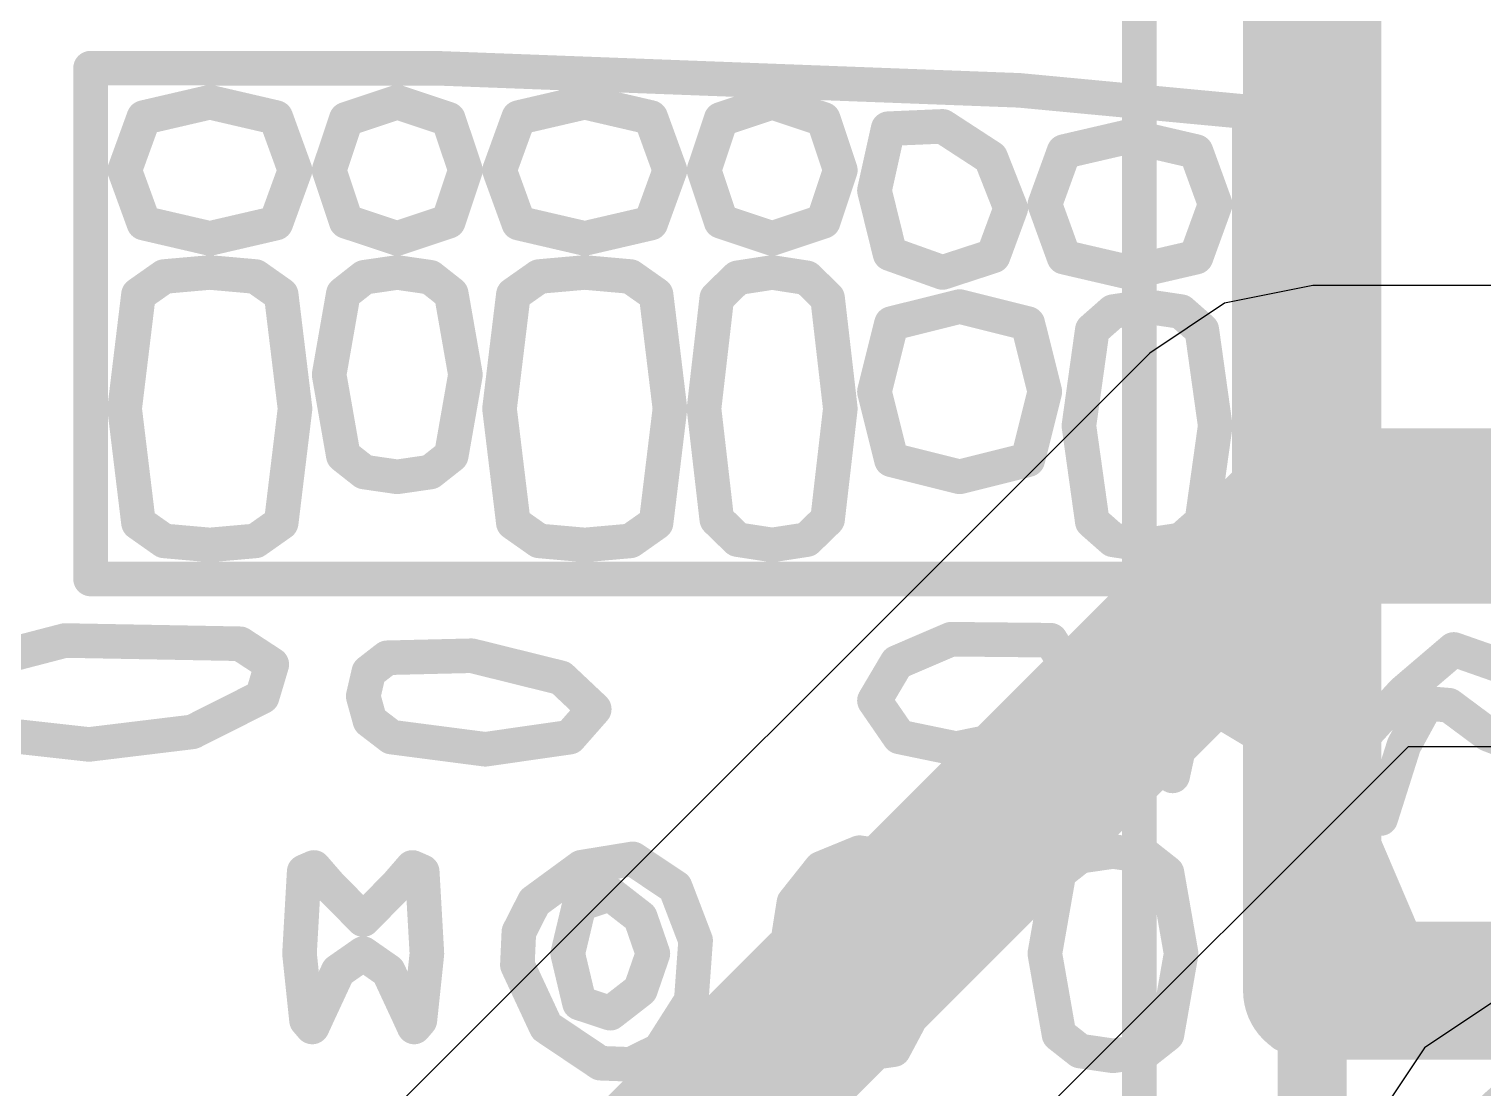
# Model space of a CAD drawing. Header units: inches. Extents: x 1.37 to 4.6, y 1.74 to 5.29.
# Drawn here: x 2.9546 to 3.0374, y 2.8676 to 2.928 of the extents above; entities that cross this region are included whole.
import ezdxf

# ---------------------------------------------------------------- set-up
doc = ezdxf.new("R2010")
doc.units = ezdxf.units.IN
doc.header["$MEASUREMENT"] = 0
for name, color, linetype in [('BottomOverlay', 54, 'Continuous'), ('Mechanical13', 56, 'Continuous'), ('Mechanical15', 56, 'Continuous'), ('TopLayer', 1, 'Continuous'), ('TopOverlay', 2, 'Continuous'), ('TopSolder', 216, 'Continuous')]:
    doc.layers.add(name, color=color, linetype=linetype)

# ---------------------------------------------------------------- blocks, each defined once
blk = doc.blocks.new('SOP_16_20')
at = {"layer": 'TopSolder'}
h = blk.add_hatch(color=216, dxfattribs=at)
edge = h.paths.add_edge_path()
edge.add_arc((0.134843, -0.175), 0.014827, 270, 450)
edge.add_line((0.134843, -0.160173), (0.077756, -0.160173))
edge.add_arc((0.077756, -0.175), 0.014827, 90, 270)
edge.add_line((0.077756, -0.189827), (0.134843, -0.189827))
at = {"layer": 'Mechanical13', "const_width": 0.003937}
blk.add_lwpolyline([(0.076772, -0.194882), (-0.076772, -0.194882)], dxfattribs=at)
at = {"layer": 'Mechanical15', "const_width": 0.001969}
blk.add_lwpolyline([(0.15, -0.204724), (-0.15, -0.204724)], dxfattribs=at)
at = {"layer": 'TopOverlay', "const_width": 0.007874}
for points in [[(0.061024, -0.194882), (0.061024, 0.194882)], [(0.061024, -0.194882), (-0.061024, -0.194882)]]:
    blk.add_lwpolyline(points, dxfattribs=at)
at = {"layer": 'TopOverlay', "const_width": 0.003937}
blk.add_lwpolyline([(0.059055, -0.194882, 1), (0.062992, -0.194882, 1)], format="xyb", close=True, dxfattribs=at)
blk.add_lwpolyline([(0.059055, -0.194882, 1), (0.062992, -0.194882, 1)], format="xyb", close=True, dxfattribs=at)

msp = doc.modelspace()

# ---------------------------------------------------------------- linework, layer by layer
at = {"layer": 'BottomOverlay', "const_width": 0.001969}
for points in [[(2.958127, 2.925743), (2.978015, 2.92573)], [(2.958127, 2.911191), (2.958127, 2.925743)], [(2.978015, 2.92573), (3.011, 2.924478)], [(3.011, 2.924478), (3.024096, 2.923242)], [(2.961159, 2.92293), (2.964918, 2.923803)], [(2.964918, 2.923803), (2.968677, 2.92293)], [(2.972679, 2.922833), (2.975589, 2.923803)], [(2.975589, 2.923803), (2.978499, 2.922833)], [(2.982502, 2.92293), (2.986261, 2.923803)], [(2.986261, 2.923803), (2.99002, 2.92293)], [(2.994022, 2.922833), (2.996932, 2.923803)], [(2.996932, 2.923803), (2.999843, 2.922833)], [(2.960067, 2.919923), (2.961159, 2.92293)], [(2.968677, 2.92293), (2.969768, 2.919923)], [(2.971709, 2.919923), (2.972679, 2.922833)], [(2.978499, 2.922833), (2.97947, 2.919923)], [(2.98141, 2.919923), (2.982502, 2.92293)], [(2.99002, 2.92293), (2.991112, 2.919923)], [(2.993052, 2.919923), (2.994022, 2.922833)], [(2.999843, 2.922833), (3.000813, 2.919923)], [(3.024096, 2.90994), (3.024096, 2.923242)], [(3.002753, 2.91877), (3.003536, 2.922293)], [(3.003536, 2.922293), (3.006634, 2.922426)], [(3.006634, 2.922426), (3.00938, 2.920638)], [(3.013546, 2.92099), (3.017305, 2.921863)], [(3.017305, 2.921863), (3.021064, 2.92099)], [(3.012455, 2.917982), (3.013546, 2.92099)], [(3.021064, 2.92099), (3.022156, 2.917982)], [(3.00938, 2.920638), (3.010514, 2.917755)], [(2.960067, 2.919923), (2.961159, 2.916915)], [(2.968677, 2.916915), (2.969768, 2.919923)], [(2.971709, 2.919923), (2.972679, 2.917012)], [(2.978499, 2.917012), (2.97947, 2.919923)], [(2.98141, 2.919923), (2.982502, 2.916915)], [(2.99002, 2.916915), (2.991112, 2.919923)], [(2.993052, 2.919923), (2.994022, 2.917012)], [(2.999843, 2.917012), (3.000813, 2.919923)], [(3.002753, 2.91877), (3.003641, 2.91517)], [(3.009514, 2.915044), (3.010514, 2.917755)], [(3.012455, 2.917982), (3.013546, 2.914975)], [(3.021064, 2.914975), (3.022156, 2.917982)], [(2.961159, 2.916915), (2.964918, 2.916042)], [(2.964918, 2.916042), (2.968677, 2.916915)], [(2.972679, 2.917012), (2.975589, 2.916042)], [(2.975589, 2.916042), (2.978499, 2.917012)], [(2.982502, 2.916915), (2.986261, 2.916042)], [(2.986261, 2.916042), (2.99002, 2.916915)], [(2.994022, 2.917012), (2.996932, 2.916042)], [(2.996932, 2.916042), (2.999843, 2.917012)], [(3.003641, 2.91517), (3.006634, 2.914102)], [(3.006634, 2.914102), (3.009514, 2.915044)], [(3.013546, 2.914975), (3.017305, 2.914102)], [(3.017305, 2.914102), (3.021064, 2.914975)], [(2.960855, 2.912841), (2.962318, 2.913871)], [(2.962318, 2.913871), (2.964918, 2.914102)], [(2.964918, 2.914102), (2.967518, 2.913871)], [(2.967518, 2.913871), (2.96898, 2.912841)], [(2.972517, 2.912889), (2.973709, 2.913829)], [(2.973709, 2.913829), (2.975589, 2.914102)], [(2.975589, 2.914102), (2.977469, 2.913829)], [(2.977469, 2.913829), (2.978662, 2.912889)], [(2.982198, 2.912841), (2.983661, 2.913871)], [(2.983661, 2.913871), (2.986261, 2.914102)], [(2.986261, 2.914102), (2.988861, 2.913871)], [(2.988861, 2.913871), (2.990323, 2.912841)], [(2.993779, 2.912646), (2.994962, 2.913798)], [(2.994962, 2.913798), (2.996932, 2.914102)], [(2.996932, 2.914102), (2.998903, 2.913798)], [(2.998903, 2.913798), (3.000086, 2.912646)], [(2.960067, 2.906341), (2.960855, 2.912841)], [(2.96898, 2.912841), (2.969768, 2.906341)], [(2.971709, 2.908281), (2.972517, 2.912889)], [(2.978662, 2.912889), (2.97947, 2.908281)], [(2.98141, 2.906341), (2.982198, 2.912841)], [(2.990323, 2.912841), (2.991112, 2.906341)], [(2.993052, 2.906341), (2.993779, 2.912646)], [(3.000086, 2.912646), (3.000813, 2.906341)], [(3.003723, 2.911191), (3.007604, 2.912161)], [(3.007604, 2.912161), (3.011484, 2.911191)], [(3.015157, 2.910827), (3.016344, 2.911873)], [(3.016344, 2.911873), (3.018276, 2.912161)], [(3.018276, 2.912161), (3.020207, 2.911873)], [(3.020207, 2.911873), (3.021394, 2.910827)], [(2.958127, 2.896639), (2.958127, 2.911191)], [(3.002753, 2.907311), (3.003723, 2.911191)], [(3.011484, 2.911191), (3.012455, 2.907311)], [(3.014395, 2.90537), (3.015157, 2.910827)], [(3.021394, 2.910827), (3.022156, 2.90537)], [(3.024096, 2.896639), (3.024096, 2.90994)], [(2.971709, 2.908281), (2.972517, 2.903673)], [(2.978662, 2.903673), (2.97947, 2.908281)], [(3.002753, 2.907311), (3.003723, 2.90343)], [(3.011484, 2.90343), (3.012455, 2.907311)], [(2.960067, 2.906341), (2.960855, 2.899841)], [(2.96898, 2.899841), (2.969768, 2.906341)], [(2.98141, 2.906341), (2.982198, 2.899841)], [(2.990323, 2.899841), (2.991112, 2.906341)], [(2.993052, 2.906341), (2.993779, 2.900035)], [(3.000086, 2.900035), (3.000813, 2.906341)], [(3.014395, 2.90537), (3.015157, 2.899914)], [(3.021394, 2.899914), (3.022156, 2.90537)], [(2.972517, 2.903673), (2.973709, 2.902733)], [(2.977469, 2.902733), (2.978662, 2.903673)], [(3.003723, 2.90343), (3.007604, 2.90246)], [(3.007604, 2.90246), (3.011484, 2.90343)], [(2.973709, 2.902733), (2.975589, 2.90246)], [(2.975589, 2.90246), (2.977469, 2.902733)], [(2.960855, 2.899841), (2.962318, 2.89881)], [(2.967518, 2.89881), (2.96898, 2.899841)], [(2.982198, 2.899841), (2.983661, 2.89881)], [(2.988861, 2.89881), (2.990323, 2.899841)], [(2.993779, 2.900035), (2.994962, 2.898883)], [(2.998903, 2.898883), (3.000086, 2.900035)], [(3.015157, 2.899914), (3.016344, 2.898868)], [(3.020207, 2.898868), (3.021394, 2.899914)], [(2.962318, 2.89881), (2.964918, 2.898579)], [(2.964918, 2.898579), (2.967518, 2.89881)], [(2.983661, 2.89881), (2.986261, 2.898579)], [(2.986261, 2.898579), (2.988861, 2.89881)], [(2.994962, 2.898883), (2.996932, 2.898579)], [(2.996932, 2.898579), (2.998903, 2.898883)], [(3.016344, 2.898868), (3.018276, 2.898579)], [(3.018276, 2.898579), (3.020207, 2.898868)], [(2.958127, 2.896639), (2.991112, 2.896639)], [(2.991112, 2.896639), (3.024096, 2.896639)], [(2.952063, 2.891934), (2.956672, 2.893135)], [(2.956672, 2.893135), (2.96664, 2.89295)], [(2.96664, 2.89295), (2.968446, 2.891769)], [(3.004036, 2.891885), (3.007119, 2.893209)], [(3.007119, 2.893209), (3.012781, 2.893152)], [(3.012781, 2.893152), (3.013563, 2.891916)], [(3.019954, 2.892101), (3.024096, 2.893079)], [(3.024096, 2.893079), (3.027975, 2.89276)], [(3.027975, 2.89276), (3.029587, 2.890176)], [(2.973968, 2.89134), (2.975014, 2.892152)], [(2.975014, 2.892152), (2.979831, 2.892268)], [(2.979831, 2.892268), (2.984912, 2.891008)], [(3.002753, 2.889712), (3.004036, 2.891885)], [(3.013132, 2.889786), (3.013563, 2.891916)], [(3.01744, 2.890584), (3.019954, 2.892101)], [(3.032865, 2.890176), (3.035738, 2.892628)], [(3.035738, 2.892628), (3.039411, 2.891342)], [(2.967896, 2.88993), (2.968446, 2.891769)], [(2.973649, 2.889957), (2.973968, 2.89134)], [(2.984912, 2.891008), (2.986803, 2.889224)], [(3.016702, 2.888682), (3.01744, 2.890584)], [(3.029587, 2.890176), (3.030501, 2.887592)], [(3.030501, 2.887592), (3.032865, 2.890176)], [(2.963928, 2.88793), (2.967896, 2.88993)], [(2.973649, 2.889957), (2.974033, 2.88857)], [(3.002753, 2.889712), (3.004175, 2.887644)], [(3.010911, 2.887692), (3.013132, 2.889786)], [(3.020216, 2.887652), (3.020372, 2.889402)], [(3.020372, 2.889402), (3.021105, 2.889912)], [(3.021105, 2.889912), (3.025895, 2.887039)], [(3.032899, 2.887163), (3.034199, 2.889553)], [(3.034199, 2.889553), (3.035464, 2.889448)], [(3.035464, 2.889448), (3.037696, 2.887789)], [(2.974033, 2.88857), (2.975252, 2.887634)], [(2.9854, 2.887628), (2.986803, 2.889224)], [(3.016702, 2.888682), (3.017887, 2.88655)], [(2.952695, 2.887808), (2.958038, 2.887214)], [(2.958038, 2.887214), (2.963928, 2.88793)], [(3.00741, 2.886975), (3.010911, 2.887692)], [(3.037696, 2.887789), (3.041051, 2.886498)], [(2.975252, 2.887634), (2.980601, 2.886938)], [(2.980601, 2.886938), (2.9854, 2.887628)], [(3.004175, 2.887644), (3.00741, 2.886975)], [(3.019731, 2.885421), (3.020216, 2.887652)], [(3.025895, 2.887039), (3.031576, 2.882993)], [(3.031576, 2.882993), (3.032899, 2.887163)], [(3.017887, 2.88655), (3.019731, 2.885421)], [(3.028216, 2.876625), (3.030393, 2.882087)], [(3.030393, 2.882087), (3.032876, 2.876266)], [(2.999713, 2.880152), (3.001898, 2.881048)], [(3.001898, 2.881048), (3.003849, 2.880767)], [(3.014455, 2.880844), (3.016335, 2.881117)], [(3.016335, 2.881117), (3.018215, 2.880844)], [(2.983389, 2.878253), (2.986073, 2.88022)], [(2.986073, 2.88022), (2.988993, 2.880696)], [(2.988993, 2.880696), (2.991415, 2.879078)], [(3.003849, 2.880767), (3.004694, 2.879177)], [(3.013263, 2.879904), (3.014455, 2.880844)], [(3.018215, 2.880844), (3.019408, 2.879904)], [(2.970023, 2.875296), (2.970289, 2.879965)], [(2.970289, 2.879965), (2.970845, 2.880207)], [(2.970845, 2.880207), (2.971738, 2.879177)], [(2.97556, 2.879177), (2.976453, 2.880207)], [(2.976453, 2.880207), (2.977009, 2.879965)], [(2.977009, 2.879965), (2.977276, 2.875296)], [(2.99817, 2.878207), (2.999713, 2.880152)], [(3.012455, 2.875296), (3.013263, 2.879904)], [(3.019408, 2.879904), (3.020216, 2.875296)], [(2.971738, 2.879177), (2.973649, 2.877237)], [(2.973649, 2.877237), (2.97556, 2.879177)], [(2.985962, 2.878112), (2.987716, 2.878692)], [(2.987716, 2.878692), (2.989429, 2.87736)], [(2.991415, 2.879078), (2.992574, 2.876047)], [(3.003982, 2.877948), (3.004694, 2.879177)], [(2.982511, 2.876526), (2.983389, 2.878253)], [(2.985291, 2.875296), (2.985962, 2.878112)], [(2.997711, 2.875296), (2.99817, 2.878207)], [(3.002268, 2.877721), (3.003982, 2.877948)], [(2.989429, 2.87736), (2.990142, 2.875296)], [(2.999843, 2.875296), (3.000556, 2.877209)], [(3.000556, 2.877209), (3.002268, 2.877721)], [(2.982426, 2.874649), (2.982511, 2.876526)], [(3.026037, 2.870713), (3.028216, 2.876625)], [(3.032876, 2.876266), (3.034335, 2.871267)], [(2.970023, 2.875296), (2.970422, 2.871497)], [(2.972219, 2.874298), (2.973649, 2.875296)], [(2.973649, 2.875296), (2.975079, 2.874298)], [(2.976876, 2.871497), (2.977276, 2.875296)], [(2.985291, 2.875296), (2.985962, 2.87248)], [(2.989429, 2.873232), (2.990142, 2.875296)], [(2.992326, 2.872616), (2.992574, 2.876047)], [(2.997711, 2.875296), (2.99817, 2.872386)], [(2.999843, 2.875296), (3.000556, 2.873383)], [(3.012455, 2.875296), (3.013263, 2.870688)], [(3.019408, 2.870688), (3.020216, 2.875296)], [(2.982426, 2.874649), (2.984065, 2.871127)], [(2.971105, 2.871901), (2.972219, 2.874298)], [(2.975079, 2.874298), (2.976193, 2.871901)], [(2.987716, 2.871901), (2.989429, 2.873232)], [(3.000556, 2.873383), (3.002268, 2.872871)], [(3.002268, 2.872871), (3.003982, 2.872643)], [(2.985962, 2.87248), (2.987716, 2.871901)], [(2.99053, 2.869797), (2.992326, 2.872616)], [(2.99817, 2.872386), (2.999713, 2.870441)], [(3.003982, 2.872643), (3.004694, 2.871415)], [(2.970422, 2.871497), (2.970746, 2.871118)], [(2.970746, 2.871118), (2.971105, 2.871901)], [(2.976193, 2.871901), (2.976552, 2.871118)], [(2.976552, 2.871118), (2.976876, 2.871497)], [(2.984065, 2.871127), (2.987151, 2.869054)], [(3.003849, 2.869826), (3.004694, 2.871415)], [(3.03324, 2.870537), (3.034335, 2.871267)], [(2.999713, 2.870441), (3.001898, 2.869544)], [(3.013263, 2.870688), (3.014455, 2.869748)], [(3.018215, 2.869748), (3.019408, 2.870688)], [(3.026037, 2.870713), (3.030697, 2.870356)], [(3.030697, 2.870356), (3.03324, 2.870537)], [(2.988876, 2.868988), (2.99053, 2.869797)], [(3.001898, 2.869544), (3.003849, 2.869826)], [(3.014455, 2.869748), (3.016335, 2.869475)], [(3.016335, 2.869475), (3.018215, 2.869748)], [(2.987151, 2.869054), (2.988876, 2.868988)]]:
    msp.add_lwpolyline(points, dxfattribs=at)
at = {"layer": 'BottomOverlay', "const_width": 0.000984}
for points in [[(2.957635, 2.925743, 1), (2.958619, 2.925743, 1)], [(2.957635, 2.925743, 1), (2.958619, 2.925743, 1)], [(2.977523, 2.92573, 1), (2.978507, 2.92573, 1)], [(2.977523, 2.92573, 1), (2.978507, 2.92573, 1)], [(3.010507, 2.924478, 1), (3.011492, 2.924478, 1)], [(3.010507, 2.924478, 1), (3.011492, 2.924478, 1)], [(2.964426, 2.923803, 1), (2.96541, 2.923803, 1)], [(2.964426, 2.923803, 1), (2.96541, 2.923803, 1)], [(2.975097, 2.923803, 1), (2.976081, 2.923803, 1)], [(2.975097, 2.923803, 1), (2.976081, 2.923803, 1)], [(2.985769, 2.923803, 1), (2.986753, 2.923803, 1)], [(2.985769, 2.923803, 1), (2.986753, 2.923803, 1)], [(2.99644, 2.923803, 1), (2.997425, 2.923803, 1)], [(2.99644, 2.923803, 1), (2.997425, 2.923803, 1)], [(2.960667, 2.92293, 1), (2.961651, 2.92293, 1)], [(2.960667, 2.92293, 1), (2.961651, 2.92293, 1)], [(2.968185, 2.92293, 1), (2.969169, 2.92293, 1)], [(2.968185, 2.92293, 1), (2.969169, 2.92293, 1)], [(2.972187, 2.922833, 1), (2.973171, 2.922833, 1)], [(2.972187, 2.922833, 1), (2.973171, 2.922833, 1)], [(2.978007, 2.922833, 1), (2.978992, 2.922833, 1)], [(2.978007, 2.922833, 1), (2.978992, 2.922833, 1)], [(2.98201, 2.92293, 1), (2.982994, 2.92293, 1)], [(2.98201, 2.92293, 1), (2.982994, 2.92293, 1)], [(2.989528, 2.92293, 1), (2.990512, 2.92293, 1)], [(2.989528, 2.92293, 1), (2.990512, 2.92293, 1)], [(2.99353, 2.922833, 1), (2.994514, 2.922833, 1)], [(2.99353, 2.922833, 1), (2.994514, 2.922833, 1)], [(2.99935, 2.922833, 1), (3.000335, 2.922833, 1)], [(2.99935, 2.922833, 1), (3.000335, 2.922833, 1)], [(3.023604, 2.923242, 1), (3.024588, 2.923242, 1)], [(3.023604, 2.923242, 1), (3.024588, 2.923242, 1)], [(3.003044, 2.922293, 1), (3.004028, 2.922293, 1)], [(3.003044, 2.922293, 1), (3.004028, 2.922293, 1)], [(3.006142, 2.922426, 1), (3.007126, 2.922426, 1)], [(3.006142, 2.922426, 1), (3.007126, 2.922426, 1)], [(3.016813, 2.921863, 1), (3.017797, 2.921863, 1)], [(3.016813, 2.921863, 1), (3.017797, 2.921863, 1)], [(3.013054, 2.92099, 1), (3.014038, 2.92099, 1)], [(3.013054, 2.92099, 1), (3.014038, 2.92099, 1)], [(3.020572, 2.92099, 1), (3.021556, 2.92099, 1)], [(3.020572, 2.92099, 1), (3.021556, 2.92099, 1)], [(3.008888, 2.920638, 1), (3.009872, 2.920638, 1)], [(3.008888, 2.920638, 1), (3.009872, 2.920638, 1)], [(2.959575, 2.919923, 1), (2.960559, 2.919923, 1)], [(2.959575, 2.919923, 1), (2.960559, 2.919923, 1)], [(2.969276, 2.919923, 1), (2.970261, 2.919923, 1)], [(2.969276, 2.919923, 1), (2.970261, 2.919923, 1)], [(2.971217, 2.919923, 1), (2.972201, 2.919923, 1)], [(2.971217, 2.919923, 1), (2.972201, 2.919923, 1)], [(2.978978, 2.919923, 1), (2.979962, 2.919923, 1)], [(2.978978, 2.919923, 1), (2.979962, 2.919923, 1)], [(2.980918, 2.919923, 1), (2.981902, 2.919923, 1)], [(2.980918, 2.919923, 1), (2.981902, 2.919923, 1)], [(2.99062, 2.919923, 1), (2.991604, 2.919923, 1)], [(2.99062, 2.919923, 1), (2.991604, 2.919923, 1)], [(2.99256, 2.919923, 1), (2.993544, 2.919923, 1)], [(2.99256, 2.919923, 1), (2.993544, 2.919923, 1)], [(3.000321, 2.919923, 1), (3.001305, 2.919923, 1)], [(3.000321, 2.919923, 1), (3.001305, 2.919923, 1)], [(3.002261, 2.91877, 1), (3.003245, 2.91877, 1)], [(3.002261, 2.91877, 1), (3.003245, 2.91877, 1)], [(3.010022, 2.917755, 1), (3.011007, 2.917755, 1)], [(3.010022, 2.917755, 1), (3.011007, 2.917755, 1)], [(3.011963, 2.917982, 1), (3.012947, 2.917982, 1)], [(3.011963, 2.917982, 1), (3.012947, 2.917982, 1)], [(3.021664, 2.917982, 1), (3.022648, 2.917982, 1)], [(3.021664, 2.917982, 1), (3.022648, 2.917982, 1)], [(2.960667, 2.916915, 1), (2.961651, 2.916915, 1)], [(2.960667, 2.916915, 1), (2.961651, 2.916915, 1)], [(2.968185, 2.916915, 1), (2.969169, 2.916915, 1)], [(2.968185, 2.916915, 1), (2.969169, 2.916915, 1)], [(2.972187, 2.917012, 1), (2.973171, 2.917012, 1)], [(2.972187, 2.917012, 1), (2.973171, 2.917012, 1)], [(2.978007, 2.917012, 1), (2.978992, 2.917012, 1)], [(2.978007, 2.917012, 1), (2.978992, 2.917012, 1)], [(2.98201, 2.916915, 1), (2.982994, 2.916915, 1)], [(2.98201, 2.916915, 1), (2.982994, 2.916915, 1)], [(2.989528, 2.916915, 1), (2.990512, 2.916915, 1)], [(2.989528, 2.916915, 1), (2.990512, 2.916915, 1)], [(2.99353, 2.917012, 1), (2.994514, 2.917012, 1)], [(2.99353, 2.917012, 1), (2.994514, 2.917012, 1)], [(2.99935, 2.917012, 1), (3.000335, 2.917012, 1)], [(2.99935, 2.917012, 1), (3.000335, 2.917012, 1)], [(2.964426, 2.916042, 1), (2.96541, 2.916042, 1)], [(2.964426, 2.916042, 1), (2.96541, 2.916042, 1)], [(2.975097, 2.916042, 1), (2.976081, 2.916042, 1)], [(2.975097, 2.916042, 1), (2.976081, 2.916042, 1)], [(2.985769, 2.916042, 1), (2.986753, 2.916042, 1)], [(2.985769, 2.916042, 1), (2.986753, 2.916042, 1)], [(2.99644, 2.916042, 1), (2.997425, 2.916042, 1)], [(2.99644, 2.916042, 1), (2.997425, 2.916042, 1)], [(3.003149, 2.91517, 1), (3.004134, 2.91517, 1)], [(3.003149, 2.91517, 1), (3.004134, 2.91517, 1)], [(3.009022, 2.915044, 1), (3.010006, 2.915044, 1)], [(3.009022, 2.915044, 1), (3.010006, 2.915044, 1)], [(3.013054, 2.914975, 1), (3.014038, 2.914975, 1)], [(3.013054, 2.914975, 1), (3.014038, 2.914975, 1)], [(3.020572, 2.914975, 1), (3.021556, 2.914975, 1)], [(3.020572, 2.914975, 1), (3.021556, 2.914975, 1)], [(2.961826, 2.913871, 1), (2.96281, 2.913871, 1)], [(2.961826, 2.913871, 1), (2.96281, 2.913871, 1)], [(2.964426, 2.914102, 1), (2.96541, 2.914102, 1)], [(2.964426, 2.914102, 1), (2.96541, 2.914102, 1)], [(2.967025, 2.913871, 1), (2.96801, 2.913871, 1)], [(2.967025, 2.913871, 1), (2.96801, 2.913871, 1)], [(2.973217, 2.913829, 1), (2.974201, 2.913829, 1)], [(2.973217, 2.913829, 1), (2.974201, 2.913829, 1)], [(2.975097, 2.914102, 1), (2.976081, 2.914102, 1)], [(2.975097, 2.914102, 1), (2.976081, 2.914102, 1)], [(2.976977, 2.913829, 1), (2.977962, 2.913829, 1)], [(2.976977, 2.913829, 1), (2.977962, 2.913829, 1)], [(2.983169, 2.913871, 1), (2.984153, 2.913871, 1)], [(2.983169, 2.913871, 1), (2.984153, 2.913871, 1)], [(2.985769, 2.914102, 1), (2.986753, 2.914102, 1)], [(2.985769, 2.914102, 1), (2.986753, 2.914102, 1)], [(2.988368, 2.913871, 1), (2.989353, 2.913871, 1)], [(2.988368, 2.913871, 1), (2.989353, 2.913871, 1)], [(2.99447, 2.913798, 1), (2.995454, 2.913798, 1)], [(2.99447, 2.913798, 1), (2.995454, 2.913798, 1)], [(2.99644, 2.914102, 1), (2.997425, 2.914102, 1)], [(2.99644, 2.914102, 1), (2.997425, 2.914102, 1)], [(2.998411, 2.913798, 1), (2.999395, 2.913798, 1)], [(2.998411, 2.913798, 1), (2.999395, 2.913798, 1)], [(3.006142, 2.914102, 1), (3.007126, 2.914102, 1)], [(3.006142, 2.914102, 1), (3.007126, 2.914102, 1)], [(3.016813, 2.914102, 1), (3.017797, 2.914102, 1)], [(3.016813, 2.914102, 1), (3.017797, 2.914102, 1)], [(2.960363, 2.912841, 1), (2.961348, 2.912841, 1)], [(2.960363, 2.912841, 1), (2.961348, 2.912841, 1)], [(2.968488, 2.912841, 1), (2.969472, 2.912841, 1)], [(2.968488, 2.912841, 1), (2.969472, 2.912841, 1)], [(2.972025, 2.912889, 1), (2.973009, 2.912889, 1)], [(2.972025, 2.912889, 1), (2.973009, 2.912889, 1)], [(2.97817, 2.912889, 1), (2.979154, 2.912889, 1)], [(2.97817, 2.912889, 1), (2.979154, 2.912889, 1)], [(2.981706, 2.912841, 1), (2.98269, 2.912841, 1)], [(2.981706, 2.912841, 1), (2.98269, 2.912841, 1)], [(2.989831, 2.912841, 1), (2.990816, 2.912841, 1)], [(2.989831, 2.912841, 1), (2.990816, 2.912841, 1)], [(2.993287, 2.912646, 1), (2.994271, 2.912646, 1)], [(2.993287, 2.912646, 1), (2.994271, 2.912646, 1)], [(2.999594, 2.912646, 1), (3.000578, 2.912646, 1)], [(2.999594, 2.912646, 1), (3.000578, 2.912646, 1)], [(3.007112, 2.912161, 1), (3.008096, 2.912161, 1)], [(3.007112, 2.912161, 1), (3.008096, 2.912161, 1)], [(3.015852, 2.911873, 1), (3.016836, 2.911873, 1)], [(3.015852, 2.911873, 1), (3.016836, 2.911873, 1)], [(3.017783, 2.912161, 1), (3.018768, 2.912161, 1)], [(3.017783, 2.912161, 1), (3.018768, 2.912161, 1)], [(3.019715, 2.911873, 1), (3.020699, 2.911873, 1)], [(3.019715, 2.911873, 1), (3.020699, 2.911873, 1)], [(2.957635, 2.911191, 1), (2.958619, 2.911191, 1)], [(2.957635, 2.911191, 1), (2.958619, 2.911191, 1)], [(3.003231, 2.911191, 1), (3.004215, 2.911191, 1)], [(3.003231, 2.911191, 1), (3.004215, 2.911191, 1)], [(3.010992, 2.911191, 1), (3.011977, 2.911191, 1)], [(3.010992, 2.911191, 1), (3.011977, 2.911191, 1)], [(3.014665, 2.910827, 1), (3.015649, 2.910827, 1)], [(3.014665, 2.910827, 1), (3.015649, 2.910827, 1)], [(3.020902, 2.910827, 1), (3.021886, 2.910827, 1)], [(3.020902, 2.910827, 1), (3.021886, 2.910827, 1)], [(3.023604, 2.90994, 1), (3.024588, 2.90994, 1)], [(3.023604, 2.90994, 1), (3.024588, 2.90994, 1)], [(2.971217, 2.908281, 1), (2.972201, 2.908281, 1)], [(2.971217, 2.908281, 1), (2.972201, 2.908281, 1)], [(2.978978, 2.908281, 1), (2.979962, 2.908281, 1)], [(2.978978, 2.908281, 1), (2.979962, 2.908281, 1)], [(3.002261, 2.907311, 1), (3.003245, 2.907311, 1)], [(3.002261, 2.907311, 1), (3.003245, 2.907311, 1)], [(3.011963, 2.907311, 1), (3.012947, 2.907311, 1)], [(3.011963, 2.907311, 1), (3.012947, 2.907311, 1)], [(2.959575, 2.906341, 1), (2.960559, 2.906341, 1)], [(2.959575, 2.906341, 1), (2.960559, 2.906341, 1)], [(2.969276, 2.906341, 1), (2.970261, 2.906341, 1)], [(2.969276, 2.906341, 1), (2.970261, 2.906341, 1)], [(2.980918, 2.906341, 1), (2.981902, 2.906341, 1)], [(2.980918, 2.906341, 1), (2.981902, 2.906341, 1)], [(2.99062, 2.906341, 1), (2.991604, 2.906341, 1)], [(2.99062, 2.906341, 1), (2.991604, 2.906341, 1)], [(2.99256, 2.906341, 1), (2.993544, 2.906341, 1)], [(2.99256, 2.906341, 1), (2.993544, 2.906341, 1)], [(3.000321, 2.906341, 1), (3.001305, 2.906341, 1)], [(3.000321, 2.906341, 1), (3.001305, 2.906341, 1)], [(3.013903, 2.90537, 1), (3.014887, 2.90537, 1)], [(3.013903, 2.90537, 1), (3.014887, 2.90537, 1)], [(3.021664, 2.90537, 1), (3.022648, 2.90537, 1)], [(3.021664, 2.90537, 1), (3.022648, 2.90537, 1)], [(2.972025, 2.903673, 1), (2.973009, 2.903673, 1)], [(2.972025, 2.903673, 1), (2.973009, 2.903673, 1)], [(2.97817, 2.903673, 1), (2.979154, 2.903673, 1)], [(2.97817, 2.903673, 1), (2.979154, 2.903673, 1)], [(3.003231, 2.90343, 1), (3.004215, 2.90343, 1)], [(3.003231, 2.90343, 1), (3.004215, 2.90343, 1)], [(3.010992, 2.90343, 1), (3.011977, 2.90343, 1)], [(3.010992, 2.90343, 1), (3.011977, 2.90343, 1)], [(2.973217, 2.902733, 1), (2.974201, 2.902733, 1)], [(2.973217, 2.902733, 1), (2.974201, 2.902733, 1)], [(2.976977, 2.902733, 1), (2.977962, 2.902733, 1)], [(2.976977, 2.902733, 1), (2.977962, 2.902733, 1)], [(2.975097, 2.90246, 1), (2.976081, 2.90246, 1)], [(2.975097, 2.90246, 1), (2.976081, 2.90246, 1)], [(3.007112, 2.90246, 1), (3.008096, 2.90246, 1)], [(3.007112, 2.90246, 1), (3.008096, 2.90246, 1)], [(2.960363, 2.899841, 1), (2.961348, 2.899841, 1)], [(2.960363, 2.899841, 1), (2.961348, 2.899841, 1)], [(2.968488, 2.899841, 1), (2.969472, 2.899841, 1)], [(2.968488, 2.899841, 1), (2.969472, 2.899841, 1)], [(2.981706, 2.899841, 1), (2.98269, 2.899841, 1)], [(2.981706, 2.899841, 1), (2.98269, 2.899841, 1)], [(2.989831, 2.899841, 1), (2.990816, 2.899841, 1)], [(2.989831, 2.899841, 1), (2.990816, 2.899841, 1)], [(2.993287, 2.900035, 1), (2.994271, 2.900035, 1)], [(2.993287, 2.900035, 1), (2.994271, 2.900035, 1)], [(2.999594, 2.900035, 1), (3.000578, 2.900035, 1)], [(2.999594, 2.900035, 1), (3.000578, 2.900035, 1)], [(3.014665, 2.899914, 1), (3.015649, 2.899914, 1)], [(3.014665, 2.899914, 1), (3.015649, 2.899914, 1)], [(3.020902, 2.899914, 1), (3.021886, 2.899914, 1)], [(3.020902, 2.899914, 1), (3.021886, 2.899914, 1)], [(2.961826, 2.89881, 1), (2.96281, 2.89881, 1)], [(2.961826, 2.89881, 1), (2.96281, 2.89881, 1)], [(2.964426, 2.898579, 1), (2.96541, 2.898579, 1)], [(2.964426, 2.898579, 1), (2.96541, 2.898579, 1)], [(2.967025, 2.89881, 1), (2.96801, 2.89881, 1)], [(2.967025, 2.89881, 1), (2.96801, 2.89881, 1)], [(2.983169, 2.89881, 1), (2.984153, 2.89881, 1)], [(2.983169, 2.89881, 1), (2.984153, 2.89881, 1)], [(2.985769, 2.898579, 1), (2.986753, 2.898579, 1)], [(2.985769, 2.898579, 1), (2.986753, 2.898579, 1)], [(2.988368, 2.89881, 1), (2.989353, 2.89881, 1)], [(2.988368, 2.89881, 1), (2.989353, 2.89881, 1)], [(2.99447, 2.898883, 1), (2.995454, 2.898883, 1)], [(2.99447, 2.898883, 1), (2.995454, 2.898883, 1)], [(2.99644, 2.898579, 1), (2.997425, 2.898579, 1)], [(2.99644, 2.898579, 1), (2.997425, 2.898579, 1)], [(2.998411, 2.898883, 1), (2.999395, 2.898883, 1)], [(2.998411, 2.898883, 1), (2.999395, 2.898883, 1)], [(3.015852, 2.898868, 1), (3.016836, 2.898868, 1)], [(3.015852, 2.898868, 1), (3.016836, 2.898868, 1)], [(3.017783, 2.898579, 1), (3.018768, 2.898579, 1)], [(3.017783, 2.898579, 1), (3.018768, 2.898579, 1)], [(3.019715, 2.898868, 1), (3.020699, 2.898868, 1)], [(3.019715, 2.898868, 1), (3.020699, 2.898868, 1)], [(2.957635, 2.896639, 1), (2.958619, 2.896639, 1)], [(2.957635, 2.896639, 1), (2.958619, 2.896639, 1)], [(2.99062, 2.896639, 1), (2.991604, 2.896639, 1)], [(2.99062, 2.896639, 1), (2.991604, 2.896639, 1)], [(3.023604, 2.896639, 1), (3.024588, 2.896639, 1)], [(3.023604, 2.896639, 1), (3.024588, 2.896639, 1)], [(2.95618, 2.893135, 1), (2.957164, 2.893135, 1)], [(2.95618, 2.893135, 1), (2.957164, 2.893135, 1)], [(2.966148, 2.89295, 1), (2.967132, 2.89295, 1)], [(2.966148, 2.89295, 1), (2.967132, 2.89295, 1)], [(3.006627, 2.893209, 1), (3.007611, 2.893209, 1)], [(3.006627, 2.893209, 1), (3.007611, 2.893209, 1)], [(3.012289, 2.893152, 1), (3.013273, 2.893152, 1)], [(3.012289, 2.893152, 1), (3.013273, 2.893152, 1)], [(3.023604, 2.893079, 1), (3.024588, 2.893079, 1)], [(3.023604, 2.893079, 1), (3.024588, 2.893079, 1)], [(3.027483, 2.89276, 1), (3.028468, 2.89276, 1)], [(3.027483, 2.89276, 1), (3.028468, 2.89276, 1)], [(2.974522, 2.892152, 1), (2.975506, 2.892152, 1)], [(2.974522, 2.892152, 1), (2.975506, 2.892152, 1)], [(2.979339, 2.892268, 1), (2.980323, 2.892268, 1)], [(2.979339, 2.892268, 1), (2.980323, 2.892268, 1)], [(3.003544, 2.891885, 1), (3.004528, 2.891885, 1)], [(3.003544, 2.891885, 1), (3.004528, 2.891885, 1)], [(3.01307, 2.891916, 1), (3.014055, 2.891916, 1)], [(3.01307, 2.891916, 1), (3.014055, 2.891916, 1)], [(3.019461, 2.892101, 1), (3.020446, 2.892101, 1)], [(3.019461, 2.892101, 1), (3.020446, 2.892101, 1)], [(3.035245, 2.892628, 1), (3.03623, 2.892628, 1)], [(3.035245, 2.892628, 1), (3.03623, 2.892628, 1)], [(2.967953, 2.891769, 1), (2.968938, 2.891769, 1)], [(2.967953, 2.891769, 1), (2.968938, 2.891769, 1)], [(2.973476, 2.89134, 1), (2.97446, 2.89134, 1)], [(2.973476, 2.89134, 1), (2.97446, 2.89134, 1)], [(2.98442, 2.891008, 1), (2.985404, 2.891008, 1)], [(2.98442, 2.891008, 1), (2.985404, 2.891008, 1)], [(3.016948, 2.890584, 1), (3.017932, 2.890584, 1)], [(3.016948, 2.890584, 1), (3.017932, 2.890584, 1)], [(3.029095, 2.890176, 1), (3.030079, 2.890176, 1)], [(3.029095, 2.890176, 1), (3.030079, 2.890176, 1)], [(3.032372, 2.890176, 1), (3.033357, 2.890176, 1)], [(3.032372, 2.890176, 1), (3.033357, 2.890176, 1)], [(2.967404, 2.88993, 1), (2.968388, 2.88993, 1)], [(2.967404, 2.88993, 1), (2.968388, 2.88993, 1)], [(2.973157, 2.889957, 1), (2.974141, 2.889957, 1)], [(2.973157, 2.889957, 1), (2.974141, 2.889957, 1)], [(3.002261, 2.889712, 1), (3.003245, 2.889712, 1)], [(3.002261, 2.889712, 1), (3.003245, 2.889712, 1)], [(3.01264, 2.889786, 1), (3.013624, 2.889786, 1)], [(3.01264, 2.889786, 1), (3.013624, 2.889786, 1)], [(3.01988, 2.889402, 1), (3.020864, 2.889402, 1)], [(3.01988, 2.889402, 1), (3.020864, 2.889402, 1)], [(3.020613, 2.889912, 1), (3.021597, 2.889912, 1)], [(3.020613, 2.889912, 1), (3.021597, 2.889912, 1)], [(3.033707, 2.889553, 1), (3.034691, 2.889553, 1)], [(3.033707, 2.889553, 1), (3.034691, 2.889553, 1)], [(3.034972, 2.889448, 1), (3.035957, 2.889448, 1)], [(3.034972, 2.889448, 1), (3.035957, 2.889448, 1)], [(2.973541, 2.88857, 1), (2.974525, 2.88857, 1)], [(2.973541, 2.88857, 1), (2.974525, 2.88857, 1)], [(2.986311, 2.889224, 1), (2.987295, 2.889224, 1)], [(2.986311, 2.889224, 1), (2.987295, 2.889224, 1)], [(3.01621, 2.888682, 1), (3.017194, 2.888682, 1)], [(3.01621, 2.888682, 1), (3.017194, 2.888682, 1)], [(2.963436, 2.88793, 1), (2.96442, 2.88793, 1)], [(2.963436, 2.88793, 1), (2.96442, 2.88793, 1)], [(3.010419, 2.887692, 1), (3.011403, 2.887692, 1)], [(3.010419, 2.887692, 1), (3.011403, 2.887692, 1)], [(3.037204, 2.887789, 1), (3.038188, 2.887789, 1)], [(3.037204, 2.887789, 1), (3.038188, 2.887789, 1)], [(2.957546, 2.887214, 1), (2.95853, 2.887214, 1)], [(2.957546, 2.887214, 1), (2.95853, 2.887214, 1)], [(2.974759, 2.887634, 1), (2.975744, 2.887634, 1)], [(2.974759, 2.887634, 1), (2.975744, 2.887634, 1)], [(2.980109, 2.886938, 1), (2.981093, 2.886938, 1)], [(2.980109, 2.886938, 1), (2.981093, 2.886938, 1)], [(2.984908, 2.887628, 1), (2.985893, 2.887628, 1)], [(2.984908, 2.887628, 1), (2.985893, 2.887628, 1)], [(3.003683, 2.887644, 1), (3.004667, 2.887644, 1)], [(3.003683, 2.887644, 1), (3.004667, 2.887644, 1)], [(3.006918, 2.886975, 1), (3.007902, 2.886975, 1)], [(3.006918, 2.886975, 1), (3.007902, 2.886975, 1)], [(3.019724, 2.887652, 1), (3.020708, 2.887652, 1)], [(3.019724, 2.887652, 1), (3.020708, 2.887652, 1)], [(3.025403, 2.887039, 1), (3.026387, 2.887039, 1)], [(3.025403, 2.887039, 1), (3.026387, 2.887039, 1)], [(3.030008, 2.887592, 1), (3.030993, 2.887592, 1)], [(3.030008, 2.887592, 1), (3.030993, 2.887592, 1)], [(3.032407, 2.887163, 1), (3.033392, 2.887163, 1)], [(3.032407, 2.887163, 1), (3.033392, 2.887163, 1)], [(3.017395, 2.88655, 1), (3.018379, 2.88655, 1)], [(3.017395, 2.88655, 1), (3.018379, 2.88655, 1)], [(3.019238, 2.885421, 1), (3.020223, 2.885421, 1)], [(3.019238, 2.885421, 1), (3.020223, 2.885421, 1)], [(3.031084, 2.882993, 1), (3.032068, 2.882993, 1)], [(3.031084, 2.882993, 1), (3.032068, 2.882993, 1)], [(3.029901, 2.882087, 1), (3.030885, 2.882087, 1)], [(3.029901, 2.882087, 1), (3.030885, 2.882087, 1)], [(3.001406, 2.881048, 1), (3.00239, 2.881048, 1)], [(3.001406, 2.881048, 1), (3.00239, 2.881048, 1)], [(3.015843, 2.881117, 1), (3.016827, 2.881117, 1)], [(3.015843, 2.881117, 1), (3.016827, 2.881117, 1)], [(2.98558, 2.88022, 1), (2.986565, 2.88022, 1)], [(2.98558, 2.88022, 1), (2.986565, 2.88022, 1)], [(2.988501, 2.880696, 1), (2.989485, 2.880696, 1)], [(2.988501, 2.880696, 1), (2.989485, 2.880696, 1)], [(3.003357, 2.880767, 1), (3.004341, 2.880767, 1)], [(3.003357, 2.880767, 1), (3.004341, 2.880767, 1)], [(3.013963, 2.880844, 1), (3.014947, 2.880844, 1)], [(3.013963, 2.880844, 1), (3.014947, 2.880844, 1)], [(3.017723, 2.880844, 1), (3.018707, 2.880844, 1)], [(3.017723, 2.880844, 1), (3.018707, 2.880844, 1)], [(2.969797, 2.879965, 1), (2.970781, 2.879965, 1)], [(2.969797, 2.879965, 1), (2.970781, 2.879965, 1)], [(2.970353, 2.880207, 1), (2.971338, 2.880207, 1)], [(2.970353, 2.880207, 1), (2.971338, 2.880207, 1)], [(2.975961, 2.880207, 1), (2.976945, 2.880207, 1)], [(2.975961, 2.880207, 1), (2.976945, 2.880207, 1)], [(2.976517, 2.879965, 1), (2.977501, 2.879965, 1)], [(2.976517, 2.879965, 1), (2.977501, 2.879965, 1)], [(2.999221, 2.880152, 1), (3.000206, 2.880152, 1)], [(2.999221, 2.880152, 1), (3.000206, 2.880152, 1)], [(3.012771, 2.879904, 1), (3.013755, 2.879904, 1)], [(3.012771, 2.879904, 1), (3.013755, 2.879904, 1)], [(3.018916, 2.879904, 1), (3.0199, 2.879904, 1)], [(3.018916, 2.879904, 1), (3.0199, 2.879904, 1)], [(2.971246, 2.879177, 1), (2.97223, 2.879177, 1)], [(2.971246, 2.879177, 1), (2.97223, 2.879177, 1)], [(2.975068, 2.879177, 1), (2.976052, 2.879177, 1)], [(2.975068, 2.879177, 1), (2.976052, 2.879177, 1)], [(2.987224, 2.878692, 1), (2.988208, 2.878692, 1)], [(2.987224, 2.878692, 1), (2.988208, 2.878692, 1)], [(2.990923, 2.879078, 1), (2.991907, 2.879078, 1)], [(2.990923, 2.879078, 1), (2.991907, 2.879078, 1)], [(3.004202, 2.879177, 1), (3.005186, 2.879177, 1)], [(3.004202, 2.879177, 1), (3.005186, 2.879177, 1)], [(2.982897, 2.878253, 1), (2.983881, 2.878253, 1)], [(2.982897, 2.878253, 1), (2.983881, 2.878253, 1)], [(2.98547, 2.878112, 1), (2.986454, 2.878112, 1)], [(2.98547, 2.878112, 1), (2.986454, 2.878112, 1)], [(2.997678, 2.878207, 1), (2.998662, 2.878207, 1)], [(2.997678, 2.878207, 1), (2.998662, 2.878207, 1)], [(3.003489, 2.877948, 1), (3.004474, 2.877948, 1)], [(3.003489, 2.877948, 1), (3.004474, 2.877948, 1)], [(2.973157, 2.877237, 1), (2.974141, 2.877237, 1)], [(2.973157, 2.877237, 1), (2.974141, 2.877237, 1)], [(2.988937, 2.87736, 1), (2.989921, 2.87736, 1)], [(2.988937, 2.87736, 1), (2.989921, 2.87736, 1)], [(3.000064, 2.877209, 1), (3.001048, 2.877209, 1)], [(3.000064, 2.877209, 1), (3.001048, 2.877209, 1)], [(3.001776, 2.877721, 1), (3.00276, 2.877721, 1)], [(3.001776, 2.877721, 1), (3.00276, 2.877721, 1)], [(2.982018, 2.876526, 1), (2.983003, 2.876526, 1)], [(2.982018, 2.876526, 1), (2.983003, 2.876526, 1)], [(3.027724, 2.876625, 1), (3.028708, 2.876625, 1)], [(3.027724, 2.876625, 1), (3.028708, 2.876625, 1)], [(3.032384, 2.876266, 1), (3.033368, 2.876266, 1)], [(3.032384, 2.876266, 1), (3.033368, 2.876266, 1)], [(2.969531, 2.875296, 1), (2.970515, 2.875296, 1)], [(2.969531, 2.875296, 1), (2.970515, 2.875296, 1)], [(2.973157, 2.875296, 1), (2.974141, 2.875296, 1)], [(2.973157, 2.875296, 1), (2.974141, 2.875296, 1)], [(2.976783, 2.875296, 1), (2.977768, 2.875296, 1)], [(2.976783, 2.875296, 1), (2.977768, 2.875296, 1)], [(2.984799, 2.875296, 1), (2.985783, 2.875296, 1)], [(2.984799, 2.875296, 1), (2.985783, 2.875296, 1)], [(2.989649, 2.875296, 1), (2.990634, 2.875296, 1)], [(2.989649, 2.875296, 1), (2.990634, 2.875296, 1)], [(2.992082, 2.876047, 1), (2.993066, 2.876047, 1)], [(2.992082, 2.876047, 1), (2.993066, 2.876047, 1)], [(2.997218, 2.875296, 1), (2.998203, 2.875296, 1)], [(2.997218, 2.875296, 1), (2.998203, 2.875296, 1)], [(2.999351, 2.875296, 1), (3.000335, 2.875296, 1)], [(2.999351, 2.875296, 1), (3.000335, 2.875296, 1)], [(3.011963, 2.875296, 1), (3.012947, 2.875296, 1)], [(3.011963, 2.875296, 1), (3.012947, 2.875296, 1)], [(3.019724, 2.875296, 1), (3.020708, 2.875296, 1)], [(3.019724, 2.875296, 1), (3.020708, 2.875296, 1)], [(2.981934, 2.874649, 1), (2.982918, 2.874649, 1)], [(2.981934, 2.874649, 1), (2.982918, 2.874649, 1)], [(2.971727, 2.874298, 1), (2.972711, 2.874298, 1)], [(2.971727, 2.874298, 1), (2.972711, 2.874298, 1)], [(2.974587, 2.874298, 1), (2.975571, 2.874298, 1)], [(2.974587, 2.874298, 1), (2.975571, 2.874298, 1)], [(2.988937, 2.873232, 1), (2.989921, 2.873232, 1)], [(2.988937, 2.873232, 1), (2.989921, 2.873232, 1)], [(3.000064, 2.873383, 1), (3.001048, 2.873383, 1)], [(3.000064, 2.873383, 1), (3.001048, 2.873383, 1)], [(3.001776, 2.872871, 1), (3.00276, 2.872871, 1)], [(3.001776, 2.872871, 1), (3.00276, 2.872871, 1)], [(2.98547, 2.87248, 1), (2.986454, 2.87248, 1)], [(2.98547, 2.87248, 1), (2.986454, 2.87248, 1)], [(2.991834, 2.872616, 1), (2.992819, 2.872616, 1)], [(2.991834, 2.872616, 1), (2.992819, 2.872616, 1)], [(2.997678, 2.872386, 1), (2.998662, 2.872386, 1)], [(2.997678, 2.872386, 1), (2.998662, 2.872386, 1)], [(3.003489, 2.872643, 1), (3.004474, 2.872643, 1)], [(3.003489, 2.872643, 1), (3.004474, 2.872643, 1)], [(2.96993, 2.871497, 1), (2.970914, 2.871497, 1)], [(2.96993, 2.871497, 1), (2.970914, 2.871497, 1)], [(2.970254, 2.871118, 1), (2.971238, 2.871118, 1)], [(2.970254, 2.871118, 1), (2.971238, 2.871118, 1)], [(2.970613, 2.871901, 1), (2.971598, 2.871901, 1)], [(2.970613, 2.871901, 1), (2.971598, 2.871901, 1)], [(2.975701, 2.871901, 1), (2.976685, 2.871901, 1)], [(2.975701, 2.871901, 1), (2.976685, 2.871901, 1)], [(2.97606, 2.871118, 1), (2.977044, 2.871118, 1)], [(2.97606, 2.871118, 1), (2.977044, 2.871118, 1)], [(2.976384, 2.871497, 1), (2.977368, 2.871497, 1)], [(2.976384, 2.871497, 1), (2.977368, 2.871497, 1)], [(2.983573, 2.871127, 1), (2.984557, 2.871127, 1)], [(2.983573, 2.871127, 1), (2.984557, 2.871127, 1)], [(2.987224, 2.871901, 1), (2.988208, 2.871901, 1)], [(2.987224, 2.871901, 1), (2.988208, 2.871901, 1)], [(3.004202, 2.871415, 1), (3.005186, 2.871415, 1)], [(3.004202, 2.871415, 1), (3.005186, 2.871415, 1)], [(3.033843, 2.871267, 1), (3.034827, 2.871267, 1)], [(3.033843, 2.871267, 1), (3.034827, 2.871267, 1)], [(2.999221, 2.870441, 1), (3.000206, 2.870441, 1)], [(2.999221, 2.870441, 1), (3.000206, 2.870441, 1)], [(3.012771, 2.870688, 1), (3.013755, 2.870688, 1)], [(3.012771, 2.870688, 1), (3.013755, 2.870688, 1)], [(3.018916, 2.870688, 1), (3.0199, 2.870688, 1)], [(3.018916, 2.870688, 1), (3.0199, 2.870688, 1)], [(3.025545, 2.870713, 1), (3.026529, 2.870713, 1)], [(3.025545, 2.870713, 1), (3.026529, 2.870713, 1)], [(3.030205, 2.870356, 1), (3.031189, 2.870356, 1)], [(3.030205, 2.870356, 1), (3.031189, 2.870356, 1)], [(3.032748, 2.870537, 1), (3.033732, 2.870537, 1)], [(3.032748, 2.870537, 1), (3.033732, 2.870537, 1)], [(2.990037, 2.869797, 1), (2.991022, 2.869797, 1)], [(2.990037, 2.869797, 1), (2.991022, 2.869797, 1)], [(3.001406, 2.869544, 1), (3.00239, 2.869544, 1)], [(3.001406, 2.869544, 1), (3.00239, 2.869544, 1)], [(3.003357, 2.869826, 1), (3.004341, 2.869826, 1)], [(3.003357, 2.869826, 1), (3.004341, 2.869826, 1)], [(3.013963, 2.869748, 1), (3.014947, 2.869748, 1)], [(3.013963, 2.869748, 1), (3.014947, 2.869748, 1)], [(3.015843, 2.869475, 1), (3.016827, 2.869475, 1)], [(3.015843, 2.869475, 1), (3.016827, 2.869475, 1)], [(3.017723, 2.869748, 1), (3.018707, 2.869748, 1)], [(3.017723, 2.869748, 1), (3.018707, 2.869748, 1)], [(2.986659, 2.869054, 1), (2.987643, 2.869054, 1)], [(2.986659, 2.869054, 1), (2.987643, 2.869054, 1)], [(2.988384, 2.868988, 1), (2.989368, 2.868988, 1)], [(2.988384, 2.868988, 1), (2.989368, 2.868988, 1)]]:
    msp.add_lwpolyline(points, format="xyb", close=True, dxfattribs=at)
at = {"layer": 'TopLayer'}
for p, q in [((3.027715, 2.913358), (3.022692, 2.912358)), ((3.077715, 2.913358), (3.027715, 2.913358)), ((3.022692, 2.912358), (3.018433, 2.909513)), ((3.018433, 2.909513), (2.952278, 2.843358)), ((2.966997, 2.82095), (3.033152, 2.887105)), ((3.033152, 2.887105), (3.072278, 2.887105)), ((3.040261, 2.874071), (3.034075, 2.869938)), ((3.034075, 2.869938), (3.029942, 2.863752))]:
    msp.add_line(p, q, dxfattribs=at)
at = {"layer": 'TopLayer', "const_width": 0.01}
for points in [[(2.957715, 2.830232), (3.027715, 2.900231)], [(3.027715, 2.900231), (3.077715, 2.900231)]]:
    msp.add_lwpolyline(points, dxfattribs=at)
at = {"layer": 'TopLayer', "const_width": 0.005}
msp.add_lwpolyline([(3.025215, 2.900231, 1), (3.030215, 2.900231, 1)], format="xyb", close=True, dxfattribs=at)
msp.add_lwpolyline([(3.025215, 2.900231, 1), (3.030215, 2.900231, 1)], format="xyb", close=True, dxfattribs=at)

# ---------------------------------------------------------------- block references
at = {"rotation": 270}
msp.add_blockref('SOP_16_20', (3.222558, 2.934211), dxfattribs=at)

doc.saveas('drawing.dxf')
